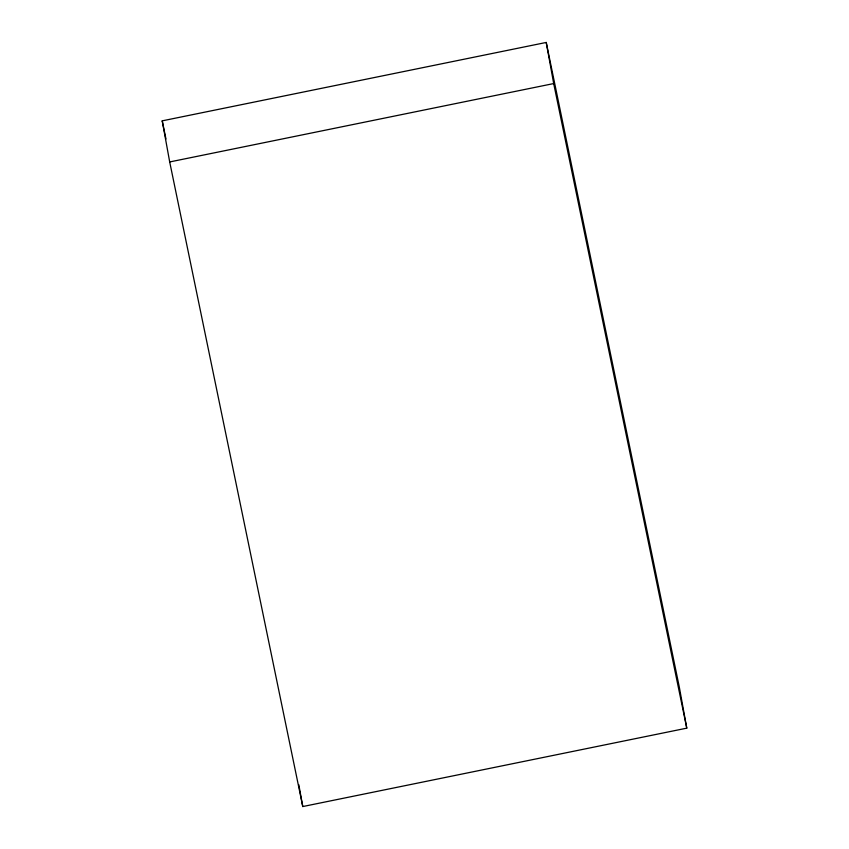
<?xml version="1.0" encoding="UTF-8"?>
<svg xmlns="http://www.w3.org/2000/svg" width="849" height="849" viewBox="0 0 849 849"><rect width="100%" height="100%" fill="white"/><g stroke="black" fill="none" stroke-linecap="round" stroke-linejoin="round"><path stroke-width="1.27" d="M162.223 120.845L546.225 42.45L679.306 687.053L686.777 728.155L302.775 806.55L169.694 161.947L162.223 120.845L165.969 139.003M169.694 161.947L553.697 83.563L546.225 42.45M553.697 83.563L686.777 728.155M298.806 784.709L302.775 806.55"/></g></svg>
